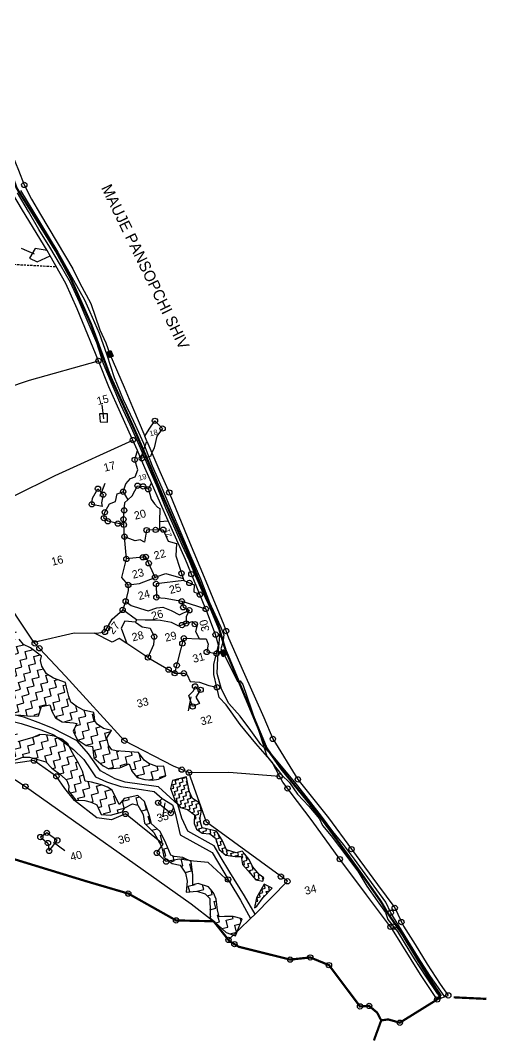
# Model space of a CAD drawing. Header units: metres. Extents: x 317086 to 320014, y 1873013 to 1876547.
# Drawn here: x 318939 to 320014, y 1873013 to 1875364 of the extents above; entities that cross this region are included whole.
import ezdxf

# ---------------------------------------------------------------- set-up
doc = ezdxf.new("R2010")
doc.units = ezdxf.units.M
for name, pattern in [('DASHDOT', [1, 0.5, -0.25, 0, -0.25]), ('DASHED', [0.75, 0.5, -0.25]), ('DIVIDE', [1.25, 0.5, -0.25, 0, -0.25, 0, -0.25])]:
    doc.linetypes.add(name, pattern=pattern)
for name, color, linetype in [('LINE_FOOTPATH', 1, 'DASHED'), ('LINE_WATER', 4, 'Continuous'), ('OFF', 1, 'Continuous'), ('POLY_HATCH', 12, 'Continuous'), ('POLY_PARCEL', 6, 'Continuous'), ('POLY_WATER', 4, 'Continuous'), ('SYM_ARROW', 1, 'Continuous'), ('SYM_STONE', 1, 'Continuous'), ('TEXT_MAPOUT', 7, 'Continuous'), ('TEXT_PARCEL', 7, 'Continuous'), ('V_BOUND_LINE', 7, 'Continuous'), ('V_BOUND_STREAM_LINE', 7, 'DASHDOT'), ('V_DIVIDE_LINE', 7, 'DIVIDE')]:
    doc.layers.add(name, color=color, linetype=linetype)
doc.styles.add('TEXT_MAP', font='')
doc.styles.get('TEXT_MAP').set_extended_font_data('Kruti Dev 050')
doc.dimstyles.get("Standard").update_dxf_attribs({"dimtxt": 0.18, "dimasz": 0.18, "dimexe": 0.18, "dimexo": 0.0625, "dimgap": 0.09, "dimtad": 0, "dimtih": 1, "dimtoh": 1, "dimdec": 4, "dimzin": 0, "dimdsep": 46, "dimtxsty": 'Standard', "dimcen": 0.09, "dimadec": 0, "dimazin": 0, "dimtfac": 1, "dimtdec": 4, "dimtofl": 0, "dimtmove": 0, "dimatfit": 3, "dimfxl": 1, "dimtolj": 1, "dimtzin": 0, "dimarcsym": 0})
pattern_1 = [(14.5476, (317544.442, 1872018.757), (11.645585, 19.80788), [16.24764, -16.24764]), (104.5476, (317560.169, 1872022.838), (-19.80788, 11.645585), [16.24764, -16.24764])]

# ---------------------------------------------------------------- blocks, each defined once
blk = doc.blocks.new('STONE')
blk.add_circle((0, 0), 0.851)
blk = doc.blocks.new('STONESQUAREFILLED')
blk.add_hatch(color=256).paths.add_polyline_path([(0.7, -0.48), (0.7, 0.48), (-0.7, 0.48), (-0.7, -0.48)])
blk.add_lwpolyline([(-0.7, 0.48), (0.7, 0.48), (0.7, -0.48), (-0.7, -0.48)], close=True)
blk = doc.blocks.new('TEXTARROW')
blk.add_leader([(0.04, -0.01), (8.68, -0.01)], dimstyle='Standard', override={"dimtxt": 2.5, "dimasz": 2.5, "dimexe": 1.25, "dimexo": 0.625, "dimgap": 0.625, "dimtad": 1, "dimtih": 0, "dimtoh": 0, "dimzin": 8, "dimcen": 2.5, "dimtofl": 1})

msp = doc.modelspace()

# ---------------------------------------------------------------- hatches: boundary and pattern name
at = {"layer": 'POLY_HATCH'}
h = msp.add_hatch(dxfattribs=at)
h.set_pattern_fill('ZIGZAG', color=256, scale=5.117367, angle=14.5476, style=0)
h.set_pattern_definition(pattern_1)
h.paths.add_polyline_path([(318887.6, 1874017.7), (318887.1, 1874036.5), (318875.9, 1874049.9), (318860.7, 1874051.9), (318842.8, 1874071.3), (318837.7, 1874084.6), (318838.5, 1874101.1), (318838.8, 1874109.8), (318817.6, 1874115.4), (318805.3, 1874136.3), (318797.7, 1874152.3), (318796.2, 1874164.8), (318799.7, 1874177.7), (318805.1, 1874190.3), (318785.8, 1874188), (318773.2, 1874166.7), (318759.3, 1874151), (318719, 1874101.1), (318735.3, 1874081.3), (318748.5, 1874073.6), (318769.9, 1874070.5), (318778.2, 1874065), (318781, 1874037.4), (318799.4, 1874016.4), (318824.2, 1874013.4), (318824.7, 1873988.1), (318829.7, 1873968.8), (318835.5, 1873960), (318845.4, 1873951.5), (318839, 1873923.2), (318835.9, 1873905.2), (318835.3, 1873884.5), (318845.7, 1873870.9), (318856.5, 1873859.1), (318874.1, 1873850.8), (318871, 1873826.4), (318875.2, 1873806.9), (318882.6, 1873788.3), (318902.9, 1873776.3), (318933.2, 1873765.3), (318962.3, 1873762.6), (318981, 1873763.1), (318987.5, 1873784.6), (319007, 1873788.8), (319011.8, 1873773.7), (319020, 1873758.7), (319035.4, 1873748.9), (319061.6, 1873747.2), (319068.9, 1873745.6), (319060.6, 1873728), (319069.4, 1873708.4), (319090.7, 1873694.6), (319105, 1873692.3), (319108.3, 1873666.6), (319129.4, 1873648), (319142.4, 1873641.1), (319167.9, 1873643), (319189.4, 1873652.9), (319195.6, 1873635.6), (319208, 1873620.8), (319225.4, 1873616.8), (319242.2, 1873615.1), (319257.1, 1873617.2), (319273.9, 1873625.1), (319269.3, 1873647.1), (319253.1, 1873646.4), (319234.9, 1873653.6), (319223.6, 1873661), (319211.3, 1873678.4), (319179.9, 1873680.6), (319159.7, 1873682.2), (319149.6, 1873684.7), (319141.6, 1873695.5), (319138, 1873712.6), (319149, 1873729.4), (319130.7, 1873734.1), (319116.1, 1873744), (319110.8, 1873751.2), (319109.3, 1873760.3), (319108.2, 1873771.1), (319084.5, 1873776.2), (319067.5, 1873785.5), (319054.9, 1873794.2), (319050.6, 1873807.7), (319046.6, 1873823), (319044.9, 1873829.4), (319043, 1873839.6), (319015.5, 1873849.7), (318999.1, 1873860), (318988.5, 1873877.8), (318985.1, 1873890.7), (318987.7, 1873900.8), (318962.1, 1873919.9), (318946.5, 1873927), (318936.3, 1873939.8), (318930.7, 1873954.7), (318926.5, 1873977.6), (318912.8, 1873980.5), (318896.5, 1873993.4), (318889.8, 1874006.3)])
h = msp.add_hatch(dxfattribs=at)
h.set_pattern_fill('ZIGZAG', color=256, scale=5.117367, angle=14.5476, style=0)
h.set_pattern_definition(pattern_1)
h.paths.add_polyline_path([(319292.9, 1873439.5), (319285.7, 1873442), (319274.2, 1873469.6), (319260.6, 1873496.7), (319240.7, 1873514.5), (319235.3, 1873535), (319225.1, 1873565.5), (319209.3, 1873580), (319178.3, 1873573), (319166.6, 1873559.1), (319150.4, 1873592), (319139.8, 1873599.1), (319125.4, 1873604.1), (319111.2, 1873608.1), (319103, 1873610.3), (319088.1, 1873613), (319082.2, 1873635.6), (319073.3, 1873652.9), (319059.3, 1873677.7), (319048.3, 1873698.9), (319034.6, 1873709.6), (319017.6, 1873716.1), (318997, 1873719.5), (318983.6, 1873720.4), (318968, 1873713.1), (318933.4, 1873703), (318934.4, 1873720), (318913.4, 1873737.5), (318895.9, 1873746.1), (318872.8, 1873742.3), (318854.9, 1873731.1), (318843.5, 1873716.1), (318839.7, 1873705.2), (318828.6, 1873688.9), (318843.1, 1873679.6), (318858.3, 1873680.2), (318878.8, 1873676.8), (318889.2, 1873670.7), (318898.8, 1873650.3), (318920.6, 1873659.2), (318944.7, 1873667.7), (318959.8, 1873668.3), (318997.6, 1873657.4), (319011.4, 1873642.3), (319031.8, 1873626.9), (319046.1, 1873614.2), (319050.3, 1873602.1), (319050.1, 1873590.1), (319066.5, 1873569.2), (319087.5, 1873568.1), (319101.7, 1873564.1), (319115.4, 1873557.8), (319125.3, 1873536.3), (319146.7, 1873534.2), (319174.1, 1873542.4), (319179.4, 1873551.5), (319196.8, 1873560.3), (319209.6, 1873557.1), (319221.6, 1873536.2), (319224.6, 1873516.2), (319246.6, 1873494.6), (319263.9, 1873461.9), (319267.1, 1873449.6), (319269, 1873438), (319288.1, 1873423.3), (319306.6, 1873419.4), (319319.1, 1873400.8), (319322.9, 1873382.1), (319320.5, 1873357.4), (319345.5, 1873359.1), (319364.6, 1873353.1), (319374.9, 1873342.7), (319375.5, 1873311.1), (319375.6, 1873298), (319412.9, 1873264), (319434.5, 1873256.5), (319449.6, 1873295.4), (319428.5, 1873300.8), (319408.7, 1873301.1), (319396.9, 1873300.3), (319392.6, 1873316.7), (319389.6, 1873341), (319383.6, 1873355.9), (319372.4, 1873369.4), (319348.4, 1873377.4), (319336.1, 1873374.2), (319335.9, 1873396), (319332.1, 1873427.8), (319313.2, 1873437.1)])
h = msp.add_hatch(dxfattribs=at)
h.set_pattern_fill('ZIGZAG', color=256, scale=2.558683, angle=14.5476, style=0)
h.set_pattern_definition([(14.54758, (317544.442, 1872018.757), (5.822793, 9.903938), [8.12382, -8.12382]), (104.54758, (317552.306, 1872020.798), (-9.903938, 5.822793), [8.12382, -8.12382])])
h.paths.add_polyline_path([(319518.6, 1873366.6), (319500.4, 1873375.2), (319482.2, 1873344.2), (319477.7, 1873320.7), (319483.6, 1873324.6), (319497.9, 1873345.2)])
h.paths.add_polyline_path([(319446.9, 1873439.6), (319450.1, 1873420.7), (319463.3, 1873406.1), (319480.7, 1873385.7), (319497, 1873382.2), (319499.2, 1873390.4), (319488.7, 1873398), (319473.8, 1873415.6), (319465, 1873433), (319456, 1873444.4), (319449.9, 1873451.4), (319435.4, 1873447.7), (319413.8, 1873454.9), (319404.1, 1873475.6), (319399.6, 1873483), (319390.6, 1873497.8), (319357.7, 1873505.6), (319353.5, 1873518.3), (319353.2, 1873529.3), (319356.7, 1873549.1), (319349.5, 1873563.6), (319334.9, 1873573.1), (319328.5, 1873587.8), (319326.6, 1873595), (319322.6, 1873613.7), (319321.1, 1873622.8), (319288.9, 1873614.4), (319284.3, 1873596.1), (319295.2, 1873567.1), (319307.6, 1873552.3), (319323.4, 1873547.8), (319339.6, 1873534.9), (319338.8, 1873514.9), (319344.8, 1873501.9), (319357.3, 1873493.1), (319374.9, 1873491.7), (319387.9, 1873481.3), (319396.4, 1873455.2), (319411.8, 1873442.1), (319433.2, 1873439.5)])

# ---------------------------------------------------------------- linework, layer by layer
at = {"layer": 'LINE_FOOTPATH', "ltscale": 10}
msp.add_line((318812.1, 1874808.6), (319021.8, 1874797.4), dxfattribs=at)
at = {"layer": 'LINE_WATER'}
for points in [[(319915.8, 1873116.4), (319882.7, 1873163.2), (319855.5, 1873205.7), (319791.5, 1873309.9), (319779.9, 1873334), (319732.3, 1873399.7), (319707.7, 1873433.4), (319682.8, 1873467), (319658.5, 1873496.9), (319632.5, 1873531.9), (319577.3, 1873602.3), (319520.9, 1873670.3), (319492.8, 1873697.4), (319469.6, 1873729.7), (319444.9, 1873762.6), (319418.5, 1873791.3), (319402.1, 1873824.6), (319391.8, 1873860.3), (319393.6, 1873896.6), (319398.6, 1873955.9), (319371.8, 1874019.9), (319357.5, 1874050.6), (319342.8, 1874084.1), (319328.1, 1874120.3), (319311.5, 1874156.1), (319295, 1874192.6), (319274, 1874240.9), (319254.8, 1874289), (319234, 1874336.6), (319213, 1874385), (319191.4, 1874432.8), (319170.2, 1874479.3), (319150, 1874526.1), (319130, 1874573.2), (319114.9, 1874622), (319074.8, 1874715.7), (319054.7, 1874760.4), (319031.1, 1874801), (319006.8, 1874841.8), (318981.5, 1874882.6), (318957.5, 1874924.6), (318932.8, 1874967)], [(318939, 1874972.8), (318965.8, 1874929.5), (319024.9, 1874830.3), (319086.7, 1874721.2), (319098.8, 1874693.4), (319120.2, 1874643.8), (319137.9, 1874594.3), (319154.9, 1874542.4), (319175.8, 1874491.6), (319199.1, 1874441.4), (319222.1, 1874390.5), (319242.6, 1874338.9), (319265, 1874287.8), (319286.1, 1874236.3), (319308.7, 1874184.5), (319330.6, 1874131.2), (319353.9, 1874078.2), (319374.6, 1874024.1), (319399.5, 1873968.8)], [(319399.5, 1873968.8), (319407.3, 1873949.7), (319405.4, 1873932.3), (319400.6, 1873917), (319411.8, 1873896.8), (319438.7, 1873842.2), (319444.7, 1873843.4), (319451.1, 1873834.9), (319490.5, 1873721.1), (319506.2, 1873670.5), (319541.1, 1873626.6), (319558.2, 1873609.3), (319577.1, 1873582.6), (319603.3, 1873554.9), (319627.7, 1873526.1), (319634.2, 1873510.6), (319654, 1873486.9), (319673.9, 1873461.8), (319694.5, 1873434.1), (319715.7, 1873405.2), (319736.5, 1873371.2), (319760.1, 1873337.3), (319779.1, 1873310.2), (319784.7, 1873293.8), (319806.9, 1873266.9), (319824.7, 1873237.4), (319845.1, 1873203.7), (319871.3, 1873163.7), (319898.1, 1873124), (319907.7, 1873113.1)]]:
    msp.add_lwpolyline(points, dxfattribs=at)
at = {"layer": 'OFF'}
msp.add_lwpolyline([(319898.4, 1873110), (319924, 1873119.4)], dxfattribs=at)
at = {"layer": 'POLY_HATCH'}
for points in [[(318933.2, 1873765.3), (318962.3, 1873762.6), (318981, 1873763.1), (318987.5, 1873784.6), (319007, 1873788.8), (319011.8, 1873773.7), (319020, 1873758.7), (319035.4, 1873748.9), (319061.6, 1873747.2), (319068.9, 1873745.6), (319060.6, 1873728), (319069.4, 1873708.4), (319090.7, 1873694.6), (319105, 1873692.3), (319108.3, 1873666.6), (319129.4, 1873648), (319142.4, 1873641.1), (319167.9, 1873643), (319189.4, 1873652.9), (319195.6, 1873635.6), (319208, 1873620.8), (319225.4, 1873616.8), (319242.2, 1873615.1), (319257.1, 1873617.2), (319273.9, 1873625.1), (319269.3, 1873647.1), (319253.1, 1873646.4), (319234.9, 1873653.6), (319223.6, 1873661), (319211.3, 1873678.4), (319179.9, 1873680.6), (319159.7, 1873682.2), (319149.6, 1873684.7), (319141.6, 1873695.5), (319138, 1873712.6), (319149, 1873729.4), (319130.7, 1873734.1), (319116.1, 1873744), (319110.8, 1873751.2), (319109.3, 1873760.3), (319108.2, 1873771.1), (319084.5, 1873776.2), (319067.5, 1873785.5), (319054.9, 1873794.2), (319050.6, 1873807.7), (319046.6, 1873823), (319044.9, 1873829.4), (319043, 1873839.6), (319015.5, 1873849.7), (318999.1, 1873860), (318988.5, 1873877.8), (318985.1, 1873890.7), (318987.7, 1873900.8), (318962.1, 1873919.9), (318946.5, 1873927), (318936.3, 1873939.8)], [(318920.6, 1873659.2), (318944.7, 1873667.7), (318959.8, 1873668.3), (318997.6, 1873657.4), (319011.4, 1873642.3), (319031.8, 1873626.9), (319046.1, 1873614.2), (319050.3, 1873602.1), (319050.1, 1873590.1), (319066.5, 1873569.2), (319087.5, 1873568.1), (319101.7, 1873564.1), (319115.4, 1873557.8), (319125.3, 1873536.3), (319146.7, 1873534.2), (319174.1, 1873542.4), (319179.4, 1873551.5), (319196.8, 1873560.3), (319209.6, 1873557.1), (319221.6, 1873536.2), (319224.6, 1873516.2), (319246.6, 1873494.6), (319263.9, 1873461.9), (319267.1, 1873449.6), (319269, 1873438), (319288.1, 1873423.3), (319306.6, 1873419.4), (319319.1, 1873400.8), (319322.9, 1873382.1), (319320.5, 1873357.4), (319345.5, 1873359.1), (319364.6, 1873353.1), (319374.9, 1873342.7), (319375.5, 1873311.1), (319375.6, 1873298), (319412.9, 1873264), (319434.5, 1873256.5), (319449.6, 1873295.4), (319428.5, 1873300.8), (319408.7, 1873301.1), (319396.9, 1873300.3), (319392.6, 1873316.7), (319389.6, 1873341), (319383.6, 1873355.9), (319372.4, 1873369.4), (319348.4, 1873377.4), (319336.1, 1873374.2), (319335.9, 1873396), (319332.1, 1873427.8), (319313.2, 1873437.1), (319292.9, 1873439.5), (319285.7, 1873442), (319274.2, 1873469.6), (319260.6, 1873496.7), (319240.7, 1873514.5), (319235.3, 1873535), (319225.1, 1873565.5), (319209.3, 1873580), (319178.3, 1873573), (319166.6, 1873559.1), (319150.4, 1873592), (319139.8, 1873599.1), (319125.4, 1873604.1), (319111.2, 1873608.1), (319103, 1873610.3), (319088.1, 1873613), (319082.2, 1873635.6), (319073.3, 1873652.9), (319059.3, 1873677.7), (319048.3, 1873698.9), (319034.6, 1873709.6), (319017.6, 1873716.1), (318997, 1873719.5), (318983.6, 1873720.4), (318968, 1873713.1), (318933.4, 1873703)]]:
    msp.add_lwpolyline(points, dxfattribs=at)
for points in [[(319499.2, 1873390.4), (319488.7, 1873398), (319473.8, 1873415.6), (319465, 1873433), (319456, 1873444.4), (319449.9, 1873451.4), (319435.4, 1873447.7), (319413.8, 1873454.9), (319404.1, 1873475.6), (319399.6, 1873483), (319390.6, 1873497.8), (319357.7, 1873505.6), (319353.5, 1873518.3), (319353.2, 1873529.3), (319356.7, 1873549.1), (319349.5, 1873563.6), (319334.9, 1873573.1), (319328.5, 1873587.8), (319326.6, 1873595), (319322.6, 1873613.7), (319321.1, 1873622.8), (319288.9, 1873614.4), (319284.3, 1873596.1), (319295.2, 1873567.1), (319307.6, 1873552.3), (319323.4, 1873547.8), (319339.6, 1873534.9), (319338.8, 1873514.9), (319344.8, 1873501.9), (319357.3, 1873493.1), (319374.9, 1873491.7), (319387.9, 1873481.3), (319396.4, 1873455.2), (319411.8, 1873442.1), (319433.2, 1873439.5), (319446.9, 1873439.6), (319450.1, 1873420.7), (319463.3, 1873406.1), (319480.7, 1873385.7), (319497, 1873382.2)], [(319500.4, 1873375.2), (319482.2, 1873344.2), (319477.7, 1873320.7), (319483.6, 1873324.6), (319497.9, 1873345.2), (319518.6, 1873366.6)]]:
    msp.add_lwpolyline(points, close=True, dxfattribs=at)
at = {"layer": 'POLY_PARCEL'}
for points in [[(319000.4, 1874834.5), (318973, 1874838.9), (318959.9, 1874817), (318977.9, 1874808.3), (319007.6, 1874822.5)], [(318855.1, 1874500.7), (318960.3, 1874535.6), (319119, 1874580.5)], [(319225.3, 1874406.8), (319235.7, 1874422.9), (319248.8, 1874442.4), (319266.4, 1874424.5), (319252.9, 1874406.6), (319246.7, 1874380.4), (319241.6, 1874368.3)], [(318799.2, 1874202.2), (318923.2, 1874269.1), (319019.1, 1874316.6), (319197.9, 1874398.1)], [(319222.6, 1874373.7), (319230.2, 1874395.2)], [(319230.2, 1874395.2), (319225.3, 1874406.8)], [(319175.7, 1874279.1), (319182.1, 1874296.9), (319192.5, 1874309.3), (319203.1, 1874313.4), (319209.4, 1874329.2), (319202.3, 1874352.6), (319208.3, 1874373.7)], [(319216.1, 1874355.4), (319222.6, 1874373.7)], [(319241.6, 1874368.3), (319238.2, 1874360.2)], [(319229.2, 1874358.3), (319216.1, 1874355.4)], [(319238.2, 1874360.2), (319229.2, 1874358.3)], [(319233.6, 1874284.6), (319240.7, 1874299.3)], [(319177.1, 1874202.5), (319140.3, 1874211), (319131.2, 1874218.3), (319133.5, 1874231.9), (319144, 1874251.4), (319157.7, 1874256.3), (319162.1, 1874274.2), (319175.7, 1874279.1)], [(319175.7, 1874279.1), (319186.2, 1874260.6)], [(319186.2, 1874260.6), (319196, 1874269.4), (319208.8, 1874292.9), (319223.3, 1874291.2), (319233.6, 1874284.6)], [(319233.6, 1874284.6), (319239.8, 1874261.9), (319247.4, 1874251.2), (319255, 1874243.2), (319259.8, 1874240.4), (319259, 1874210.6)], [(319177.1, 1874202.5), (319176.3, 1874215.6), (319179.3, 1874254.4), (319186.2, 1874260.6)], [(318970.3, 1873932.7), (318887, 1874056.1), (318799.2, 1874202.2)], [(319178.8, 1874175.4), (319177.1, 1874202.5)], [(319259, 1874210.6), (319279.3, 1874212.3)], [(319259, 1874210.6), (319259.1, 1874191.5)], [(319259.1, 1874191.5), (319229.5, 1874190.6), (319224.7, 1874162.7), (319214.6, 1874168.6), (319203.3, 1874166), (319178.8, 1874175.4)], [(319259.1, 1874191.5), (319268, 1874191.7), (319279.3, 1874165.2), (319298.6, 1874159.9), (319297.1, 1874131.1), (319313.6, 1874079.5)], [(319183.1, 1874124.4), (319178.8, 1874175.4)], [(319187.4, 1874064.5), (319172.6, 1874081.6), (319183.1, 1874124.4)], [(319249.1, 1874081.9), (319227.8, 1874128.9), (319183.1, 1874124.4)], [(319249.1, 1874081.9), (319251.4, 1874082.8), (319274.2, 1874090.5), (319313.6, 1874079.5)], [(319181.4, 1874026.6), (319188.3, 1874051.7), (319187.4, 1874064.5)], [(319187.4, 1874064.5), (319213, 1874067.9), (319249.1, 1874081.9)], [(319315.3, 1874074.4), (319251.3, 1874066.7), (319252.2, 1874035.7), (319272.2, 1874034.2), (319310.4, 1874026.8)], [(319313.6, 1874079.5), (319315.3, 1874074.4)], [(319315.3, 1874074.4), (319338.7, 1874064.4), (319338.2, 1874048.5), (319352.1, 1874042.3)], [(319174.5, 1874007), (319181.4, 1874026.6)], [(319181.4, 1874026.6), (319194.4, 1874017), (319215.2, 1874009.9), (319233.1, 1874005), (319253.5, 1874011.7), (319266.8, 1874013.4), (319285.8, 1874005.5), (319305.6, 1873995.5), (319327.9, 1874006.2)], [(319310.4, 1874026.8), (319365.6, 1874009.3)], [(319310.4, 1874026.8), (319313.9, 1874013.1), (319327.9, 1874006.2)], [(319109.8, 1873953.6), (319115.2, 1873953.6), (319133.7, 1873956.3), (319150.2, 1873985.6), (319174.5, 1874007)], [(319206.5, 1873984.1), (319174.5, 1874007)], [(319327.9, 1874006.2), (319320.5, 1873990.9), (319320.6, 1873975.8)], [(319203.7, 1873979), (319179.3, 1873980.9), (319171.2, 1873965.2)], [(319206.5, 1873984.1), (319203.7, 1873979)], [(319203.7, 1873979), (319219.4, 1873967.9), (319237.5, 1873964.7), (319247.1, 1873945.4), (319245.2, 1873926.8), (319232.8, 1873897.4)], [(319320.6, 1873975.8), (319304, 1873969.2), (319287, 1873978.2), (319261.2, 1873982.2), (319247.5, 1873983.3), (319225.9, 1873983.5), (319206.5, 1873984.1)], [(319351, 1873940.6), (319342.8, 1873956.5), (319345.9, 1873969.3), (319334.8, 1873979.8), (319320.6, 1873975.8)], [(318970.3, 1873932.7), (319063.2, 1873954.1), (319109.8, 1873953.6)], [(319184.4, 1873930), (319166.8, 1873940.8), (319150, 1873933), (319109.8, 1873953.6)], [(319171.2, 1873965.2), (319184.4, 1873930)], [(319327.1, 1873632.4), (319291.4, 1873647.1), (319178.5, 1873705.8), (319043.3, 1873854.6), (318972.2, 1873929.9), (318970.3, 1873932.7)], [(319232.8, 1873897.4), (319184.4, 1873930)], [(319294.3, 1873861.2), (319315.2, 1873941.8), (319351, 1873940.6)], [(319351, 1873940.6), (319366.6, 1873940.3), (319371.5, 1873928.1), (319367.9, 1873910.3), (319390.4, 1873906.4)], [(319232.8, 1873897.4), (319294.3, 1873861.2)], [(319294.3, 1873861.2), (319315.4, 1873861.1), (319323, 1873857.6), (319330.1, 1873842.5), (319351.4, 1873840.5), (319373.1, 1873833), (319391.4, 1873828.8)], [(319253.2, 1873447.5), (319267.9, 1873467.4), (319181, 1873537.1), (319149, 1873523.7), (319114.8, 1873528.5), (319063.9, 1873568), (319041.7, 1873596), (319022, 1873623.8), (318970.4, 1873659.9), (318896.6, 1873649.6), (318877.8, 1873661.6), (318863.5, 1873657.4)], [(318863.5, 1873657.4), (318950.6, 1873600.4), (319331.8, 1873330), (319383.9, 1873290.1)], [(319327.1, 1873632.4), (319418.8, 1873633.2), (319535.6, 1873624)], [(319479.6, 1873306.7), (319553.6, 1873382.1), (319367.3, 1873518), (319327.1, 1873632.4)], [(319265.6, 1873572.4), (319256.1, 1873562.9), (319285.4, 1873539.1), (319291.5, 1873551.2)], [(319421.3, 1873379.3), (319371.2, 1873425.7), (319337.7, 1873428.3), (319305.1, 1873433), (319274.7, 1873427.4), (319253.2, 1873447.5)], [(319418, 1873247.2), (319468.8, 1873296.3)], [(319468.8, 1873296.3), (319479.6, 1873306.7)]]:
    msp.add_lwpolyline(points, dxfattribs=at)
for points in [[(319139.4, 1874458.2), (319121.2, 1874458.1), (319123, 1874439.9), (319139.3, 1874439.5)], [(319103.6, 1874250), (319105.1, 1874264), (319117.6, 1874286), (319129.5, 1874272.3), (319126.1, 1874253.2), (319127.5, 1874245.2)], [(319341.1, 1873830.9), (319353.9, 1873823), (319343, 1873806.3), (319351.4, 1873791.4), (319335.6, 1873784.6), (319326.7, 1873810.1), (319337.9, 1873820.6)], [(319005.2, 1873452.1), (319024.1, 1873476.3), (318999.9, 1873493.6), (318985, 1873484), (319002.4, 1873470.3)]]:
    msp.add_lwpolyline(points, close=True, dxfattribs=at)
at = {"layer": 'POLY_WATER'}
for points in [[(318835.6, 1875408.2), (318834.2, 1875376.8), (318842, 1875331.8), (318850.4, 1875285.8), (318858.9, 1875239.5), (318865.4, 1875191.6), (318865.8, 1875175.2), (318881, 1875146.2), (318896.2, 1875104), (318909.1, 1875084.2), (318921.1, 1875052.9), (318934.8, 1875019.2), (318948.1, 1874985.4), (318964.4, 1874952.4), (318985.4, 1874917.7), (319059.7, 1874792.6), (319074.9, 1874761), (319101.3, 1874712.3), (319121.7, 1874651.6), (319135.8, 1874621.5), (319145.3, 1874595.8), (319178, 1874520), (319197, 1874473.9), (319225.3, 1874406.8)], [(319000.4, 1874834.5), (318944.3, 1874927.5), (318919.3, 1874968.6), (318903.3, 1875008.7)], [(319007.6, 1874822.5), (319000.4, 1874834.5)], [(319119, 1874580.5), (319070.1, 1874699.9), (319043.8, 1874758.5), (319007.6, 1874822.5)], [(319197.9, 1874398.1), (319196.7, 1874400.9), (319142.9, 1874520.8), (319119, 1874580.5)], [(319208.3, 1874373.7), (319197.9, 1874398.1)], [(319230.2, 1874395.2), (319241.6, 1874368.3)], [(319216.1, 1874355.4), (319208.3, 1874373.7)], [(319241.6, 1874368.3), (319259.7, 1874325.7), (319281.8, 1874277.3), (319324.6, 1874171.8), (319366, 1874073.2), (319407.6, 1873972.6), (319417.8, 1873942.9), (319451.8, 1873866.3), (319499.2, 1873759.5), (319520.2, 1873709.8), (319577.7, 1873616.8), (319648.2, 1873528.3), (319701.1, 1873456.2), (319760.9, 1873374.8), (319800.6, 1873320.8), (319820.7, 1873278.5), (319847.4, 1873236.6), (319875.3, 1873191.5), (319905.3, 1873145.1), (319924, 1873119.4)], [(319240.7, 1874299.3), (319225.2, 1874334), (319216.1, 1874355.4)], [(319279.3, 1874212.3), (319261.6, 1874252.2), (319240.7, 1874299.3)], [(319352.1, 1874042.3), (319318.8, 1874122.9), (319279.3, 1874212.3)], [(319365.6, 1874009.3), (319364.3, 1874012.8), (319352.1, 1874042.3)], [(319390.4, 1873906.4), (319395.2, 1873926.1), (319388.5, 1873950.2), (319365.6, 1874009.3)], [(319391.4, 1873828.8), (319384.7, 1873858.4), (319384.2, 1873881), (319390.4, 1873906.4)], [(319535.6, 1873624), (319518.2, 1873656.4), (319481.2, 1873699.7), (319445.3, 1873743.4), (319412.6, 1873788.7), (319396.7, 1873805.5), (319391.4, 1873828.8)], [(318878.5, 1873757.3), (318914.1, 1873752), (318940.6, 1873745.3), (318985.8, 1873731), (319016, 1873719.2), (319035.8, 1873705.1), (319061.5, 1873685.2), (319084.9, 1873662.8), (319101.2, 1873638.4), (319112.1, 1873622.4), (319137.6, 1873611.2), (319170, 1873600.6), (319207.5, 1873595.3), (319246.9, 1873588.7), (319265.6, 1873572.4)], [(319479.6, 1873306.7), (319454.9, 1873348.9), (319421.3, 1873403.2), (319398.7, 1873440.2), (319385.4, 1873464), (319324.7, 1873497.2), (319310.9, 1873527.2), (319301.5, 1873559.2), (319256.7, 1873599.8), (319180.1, 1873610.3), (319157, 1873618.2), (319123.2, 1873636.8), (319095.8, 1873675.4), (319069.6, 1873705.2), (319012.8, 1873735), (318979.8, 1873747.5), (318946.7, 1873760.1), (318911, 1873768.3)], [(319898.4, 1873110), (319859.9, 1873167.2), (319795.5, 1873271), (319736, 1873351.2), (319674.2, 1873433.1), (319610.7, 1873521.6), (319543.2, 1873610), (319535.6, 1873624)], [(319265.6, 1873572.4), (319289.4, 1873558.5), (319291.5, 1873551.2)], [(319291.5, 1873551.2), (319295.2, 1873538.9), (319307, 1873488.9), (319380.8, 1873448.7), (319417.1, 1873386.3), (319421.3, 1873379.3)], [(319421.3, 1873379.3), (319446, 1873338.7), (319468.8, 1873296.3)]]:
    msp.add_lwpolyline(points, dxfattribs=at)
at = {"layer": 'V_BOUND_LINE', "const_width": 5.12}
for points in [[(318662.3, 1873509.5), (318693.6, 1873503.8), (319090.9, 1873382.2), (319187.4, 1873353.9), (319297.4, 1873292.1), (319383.9, 1873290.1)], [(319383.9, 1873290.1), (319418, 1873247.2)], [(319418, 1873247.2), (319420.2, 1873244.4), (319441.9, 1873231.3), (319560, 1873201.9), (319606.4, 1873206.8), (319649.3, 1873189.1), (319720.7, 1873094.1), (319741.8, 1873095.2), (319760.1, 1873079.9), (319769.6, 1873061.9), (319785.5, 1873064.2), (319812.4, 1873056.6), (319898.4, 1873110)]]:
    msp.add_lwpolyline(points, dxfattribs=at)
at = {"layer": 'V_BOUND_STREAM_LINE', "ltscale": 10, "const_width": 5.12}
for points in [[(319222.6, 1874373.7), (319201.6, 1874422.2), (319144.4, 1874548.8), (319102.1, 1874664.2), (319055.7, 1874768.6), (319022.3, 1874830.4), (318970, 1874915), (318930.6, 1874978), (318890.2, 1875088.7), (318861, 1875152.5), (318836.5, 1875201.7), (318837.3, 1875260.7), (318826.8, 1875320.8), (318812.4, 1875392.2), (318835.6, 1875408.2)], [(319229.2, 1874358.3), (319226.9, 1874363.8), (319222.6, 1874373.7)], [(319898.4, 1873110), (319906.1, 1873120.2), (319875, 1873166.9), (319848.3, 1873210), (319819.6, 1873257.7), (319787.1, 1873305), (319768.1, 1873336.8), (319726.4, 1873396.2), (319657.3, 1873491.8), (319628.9, 1873530.7), (319588.9, 1873580.2), (319539.3, 1873641.2), (319505.5, 1873689.4), (319411.2, 1873915.2), (319389.5, 1873987), (319358, 1874055.9), (319323.6, 1874139.7), (319269.6, 1874262.5), (319229.2, 1874358.3)]]:
    msp.add_lwpolyline(points, dxfattribs=at)
at = {"layer": 'V_DIVIDE_LINE', "ltscale": 10, "const_width": 5.12}
for points in [[(319936.5, 1873115), (320011.8, 1873111.4)], [(319769.6, 1873061.9), (319752.7, 1873015.7)]]:
    msp.add_lwpolyline(points, dxfattribs=at)

# ---------------------------------------------------------------- block references
at = {"layer": 'SYM_ARROW'}
for p, xscale, yscale, zscale, rotation in [((318940.9, 1874839.9), 3.744623489652893, 3.744623489652893, 3.744623489652893, 336.3281078561995), ((319126.8, 1874478.9), 3.744623489652894, 3.744623489652894, 3.744623489652894, 276.1580821272884), ((319133.5, 1874298.3), 3.744623489652893, 3.744623489652893, 3.744623489652893, 248.9341621272963), ((319326.3, 1873774.5), 3.744623489652894, 3.744623489652894, 3.744623489652894, 79.97605531311272), ((319266.9, 1873530.6), 3.744623489652894, 3.744623489652894, 3.744623489652894, 79.97605531311272), ((319041.4, 1873452.4), 3.744623489652893, 3.744623489652893, 3.744623489652893, 144.6198944374805)]:
    msp.add_blockref('TEXTARROW', p, dxfattribs=dict(at, xscale=xscale, yscale=yscale, zscale=zscale, rotation=rotation))
at = {"layer": 'SYM_STONE'}
for name, p, xscale, yscale, zscale, rotation in [('STONE', (318948.1, 1874985.4), 7.164313771072015, 7.164313771072015, 7.164313771072015, 14.5475802710215), ('STONESQUAREFILLED', (319145.3, 1874595.8), 10.23473395867431, 10.23473395867431, 10.23473395867431, 293.3233138133511), ('STONE', (319119, 1874580.5), 7.164313771072015, 7.164313771072015, 7.164313771072015, 14.5475802710215), ('STONE', (319248.8, 1874442.4), 7.164313771072015, 7.164313771072015, 7.164313771072015, 14.5475802710215), ('STONE', (319266.4, 1874424.5), 7.164313771072015, 7.164313771072015, 7.164313771072015, 14.5475802710215), ('STONE', (319197.9, 1874398.1), 7.164313771072015, 7.164313771072015, 7.164313771072015, 14.5475802710215), ('STONE', (319202.3, 1874352.6), 7.164313771072015, 7.164313771072015, 7.164313771072015, 14.5475802710215), ('STONE', (319218.7, 1874356), 7.164313771072015, 7.164313771072015, 7.164313771072015, 14.5475802710215), ('STONE', (319208.8, 1874292.9), 7.164313771072015, 7.164313771072015, 7.164313771072015, 14.5475802710215), ('STONE', (319221.4, 1874291.4), 7.164313771072015, 7.164313771072015, 7.164313771072015, 14.5475802710215), ('STONE', (319117.6, 1874286), 7.164313771072015, 7.164313771072015, 7.164313771072015, 14.5475802710215), ('STONE', (319129.5, 1874272.3), 7.164313771072015, 7.164313771072015, 7.164313771072015, 14.5475802710215), ('STONE', (319175.7, 1874279.1), 7.164313771072015, 7.164313771072015, 7.164313771072015, 14.5475802710215), ('STONE', (319233.6, 1874284.6), 7.164313771072015, 7.164313771072015, 7.164313771072015, 14.5475802710215), ('STONE', (319281.8, 1874277.3), 7.164313771072015, 7.164313771072015, 7.164313771072015, 14.5475802710215), ('STONE', (319103.6, 1874250), 7.164313771072015, 7.164313771072015, 7.164313771072015, 14.5475802710215), ('STONE', (319131.2, 1874218.3), 7.164313771072015, 7.164313771072015, 7.164313771072015, 14.5475802710215), ('STONE', (319133.5, 1874231.9), 7.164313771072015, 7.164313771072015, 7.164313771072015, 14.5475802710215), ('STONE', (319177.9, 1874236), 7.164313771072015, 7.164313771072015, 7.164313771072015, 14.5475802710215), ('STONE', (319140.3, 1874211), 7.164313771072015, 7.164313771072015, 7.164313771072015, 14.5475802710215), ('STONE', (319163.3, 1874205.7), 7.164313771072015, 7.164313771072015, 7.164313771072015, 14.5475802710215), ('STONE', (319176.3, 1874215.6), 7.164313771072015, 7.164313771072015, 7.164313771072015, 14.5475802710215), ('STONE', (319177.1, 1874202.8), 7.164313771072015, 7.164313771072015, 7.164313771072015, 14.5475802710215), ('STONE', (319178.8, 1874175.4), 7.164313771072015, 7.164313771072015, 7.164313771072015, 14.5475802710215), ('STONE', (319229.5, 1874190.6), 7.164313771072015, 7.164313771072015, 7.164313771072015, 14.5475802710215), ('STONE', (319250.2, 1874191.2), 7.164313771072015, 7.164313771072015, 7.164313771072015, 14.5475802710215), ('STONE', (319268, 1874191.7), 7.164313771072015, 7.164313771072015, 7.164313771072015, 14.5475802710215), ('STONE', (319183.1, 1874124.4), 7.164313771072015, 7.164313771072015, 7.164313771072015, 14.5475802710215), ('STONE', (319220.9, 1874128.2), 7.164313771072015, 7.164313771072015, 7.164313771072015, 14.5475802710215), ('STONE', (319227.8, 1874128.9), 7.164313771072015, 7.164313771072015, 7.164313771072015, 14.5475802710215), ('STONE', (319234.4, 1874114.4), 7.164313771072015, 7.164313771072015, 7.164313771072015, 14.5475802710215), ('STONE', (319249.1, 1874081.9), 7.164313771072015, 7.164313771072015, 7.164313771072015, 14.5475802710215), ('STONE', (319309.9, 1874091.3), 7.164313771072015, 7.164313771072015, 7.164313771072015, 14.5475802710215), ('STONE', (319332.7, 1874089.2), 7.164313771072015, 7.164313771072015, 7.164313771072015, 14.5475802710215), ('STONE', (319187.4, 1874064.5), 7.164313771072015, 7.164313771072015, 7.164313771072015, 14.5475802710215), ('STONE', (319251.3, 1874066.7), 7.164313771072015, 7.164313771072015, 7.164313771072015, 14.5475802710215), ('STONE', (319328, 1874069), 7.164313771072015, 7.164313771072015, 7.164313771072015, 14.5475802710215), ('STONE', (319252.2, 1874035.7), 7.164313771072015, 7.164313771072015, 7.164313771072015, 14.5475802710215), ('STONE', (319352.1, 1874042.3), 7.164313771072015, 7.164313771072015, 7.164313771072015, 14.5475802710215), ('STONE', (319174.5, 1874007), 7.164313771072015, 7.164313771072015, 7.164313771072015, 14.5475802710215), ('STONE', (319181.4, 1874026.6), 7.164313771072015, 7.164313771072015, 7.164313771072015, 14.5475802710215), ('STONE', (319310.4, 1874026.8), 7.164313771072015, 7.164313771072015, 7.164313771072015, 14.5475802710215), ('STONE', (319313.9, 1874013.1), 7.164313771072015, 7.164313771072015, 7.164313771072015, 14.5475802710215), ('STONE', (319327.9, 1874006.2), 7.164313771072015, 7.164313771072015, 7.164313771072015, 14.5475802710215), ('STONE', (319365.6, 1874009.3), 7.164313771072015, 7.164313771072015, 7.164313771072015, 14.5475802710215), ('STONE', (319138.6, 1873965), 7.164313771072015, 7.164313771072015, 7.164313771072015, 14.5475802710215), ('STONE', (319311.1, 1873972), 7.164313771072015, 7.164313771072015, 7.164313771072015, 14.5475802710215), ('STONE', (319320.6, 1873975.8), 7.164313771072015, 7.164313771072015, 7.164313771072015, 14.5475802710215), ('STONE', (319340.7, 1873974.2), 7.164313771072015, 7.164313771072015, 7.164313771072015, 14.5475802710215), ('STONE', (319133.7, 1873956.3), 7.164313771072015, 7.164313771072015, 7.164313771072015, 14.5475802710215), ('STONE', (319247.1, 1873945.4), 7.164313771072015, 7.164313771072015, 7.164313771072015, 14.5475802710215), ('STONE', (319315.2, 1873941.8), 7.164313771072015, 7.164313771072015, 7.164313771072015, 14.5475802710215), ('STONE', (319388.5, 1873950.2), 7.164313771072015, 7.164313771072015, 7.164313771072015, 14.5475802710215), ('STONE', (319412.6, 1873958.2), 7.164313771072015, 7.164313771072015, 7.164313771072015, 14.5475802710215), ('STONE', (318972.2, 1873929.9), 7.164313771072015, 7.164313771072015, 7.164313771072015, 14.5475802710215), ('STONE', (318982.8, 1873918.7), 7.164313771072015, 7.164313771072015, 7.164313771072015, 14.5475802710215), ('STONE', (319312, 1873929.7), 7.164313771072015, 7.164313771072015, 7.164313771072015, 14.5475802710215), ('STONE', (319232.8, 1873897.4), 7.164313771072015, 7.164313771072015, 7.164313771072015, 14.5475802710215), ('STONE', (319367.9, 1873910.3), 7.164313771072015, 7.164313771072015, 7.164313771072015, 14.5475802710215), ('STONE', (319390.4, 1873906.4), 7.164313771072015, 7.164313771072015, 7.164313771072015, 14.5475802710215), ('STONESQUAREFILLED', (319406, 1873907.3), 10.23473395867431, 10.23473395867431, 10.23473395867431, 297.0642404329527), ('STONE', (319280.4, 1873869.4), 7.164313771072015, 7.164313771072015, 7.164313771072015, 14.5475802710215), ('STONE', (319299, 1873879.3), 7.164313771072015, 7.164313771072015, 7.164313771072015, 14.5475802710215), ('STONE', (319294.3, 1873861.2), 7.164313771072015, 7.164313771072015, 7.164313771072015, 14.5475802710215), ('STONE', (319315.4, 1873861.1), 7.164313771072015, 7.164313771072015, 7.164313771072015, 14.5475802710215), ('STONE', (319341.1, 1873830.9), 7.164313771072015, 7.164313771072015, 7.164313771072015, 14.5475802710215), ('STONE', (319353.9, 1873823), 7.164313771072015, 7.164313771072015, 7.164313771072015, 14.5475802710215), ('STONE', (319391.4, 1873828.8), 7.164313771072015, 7.164313771072015, 7.164313771072015, 14.5475802710215), ('STONE', (319335.6, 1873784.6), 7.164313771072015, 7.164313771072015, 7.164313771072015, 14.5475802710215), ('STONE', (319178.5, 1873705.8), 7.164313771072015, 7.164313771072015, 7.164313771072015, 14.5475802710215), ('STONE', (319520.2, 1873709.8), 7.164313771072015, 7.164313771072015, 7.164313771072015, 14.5475802710215), ('STONE', (318970.4, 1873659.9), 7.164313771072015, 7.164313771072015, 7.164313771072015, 14.5475802710215), ('STONE', (319310.5, 1873639.3), 7.164313771072015, 7.164313771072015, 7.164313771072015, 14.5475802710215), ('STONE', (319327.1, 1873632.4), 7.164313771072015, 7.164313771072015, 7.164313771072015, 14.5475802710215), ('STONE', (319022, 1873623.8), 7.164313771072015, 7.164313771072015, 7.164313771072015, 14.5475802710215), ('STONE', (319535.6, 1873624), 7.164313771072015, 7.164313771072015, 7.164313771072015, 14.5475802710215), ('STONE', (319577.7, 1873616.8), 7.164313771072015, 7.164313771072015, 7.164313771072015, 14.5475802710215), ('STONE', (318950.6, 1873600.4), 7.164313771072015, 7.164313771072015, 7.164313771072015, 14.5475802710215), ('STONE', (319553.9, 1873595.9), 7.164313771072015, 7.164313771072015, 7.164313771072015, 14.5475802710215), ('STONE', (319256.1, 1873562.9), 7.164313771072015, 7.164313771072015, 7.164313771072015, 14.5475802710215), ('STONE', (319181, 1873537.1), 7.164313771072015, 7.164313771072015, 7.164313771072015, 14.5475802710215), ('STONE', (319285.4, 1873539.1), 7.164313771072015, 7.164313771072015, 7.164313771072015, 14.5475802710215), ('STONE', (319367.3, 1873518), 7.164313771072015, 7.164313771072015, 7.164313771072015, 14.5475802710215), ('STONE', (318999.9, 1873493.6), 7.164313771072015, 7.164313771072015, 7.164313771072015, 14.5475802710215), ('STONE', (318985, 1873484), 7.164313771072015, 7.164313771072015, 7.164313771072015, 14.5475802710215), ('STONE', (319002.4, 1873470.3), 7.164313771072015, 7.164313771072015, 7.164313771072015, 14.5475802710215), ('STONE', (319024.1, 1873476.3), 7.164313771072015, 7.164313771072015, 7.164313771072015, 14.5475802710215), ('STONE', (319005.2, 1873452.1), 7.164313771072015, 7.164313771072015, 7.164313771072015, 14.5475802710215), ('STONE', (319253.2, 1873447.5), 7.164313771072015, 7.164313771072015, 7.164313771072015, 14.5475802710215), ('STONE', (319701.1, 1873456.2), 7.164313771072015, 7.164313771072015, 7.164313771072015, 14.5475802710215), ('STONE', (319274.7, 1873427.4), 7.164313771072015, 7.164313771072015, 7.164313771072015, 14.5475802710215), ('STONE', (319674.2, 1873433.1), 7.164313771072015, 7.164313771072015, 7.164313771072015, 14.5475802710215), ('STONE', (319417.1, 1873386.3), 7.164313771072015, 7.164313771072015, 7.164313771072015, 14.5475802710215), ('STONE', (319538.8, 1873392.9), 7.164313771072015, 7.164313771072015, 7.164313771072015, 14.5475802710215), ('STONE', (319553.6, 1873382.1), 7.164313771072015, 7.164313771072015, 7.164313771072015, 14.5475802710215), ('STONE', (319187.4, 1873353.9), 7.164313771072015, 7.164313771072015, 7.164313771072015, 14.5475802710215), ('STONE', (319791.5, 1873309.9), 7.164313771072015, 7.164313771072015, 7.164313771072015, 14.5475802710215), ('STONE', (319800.6, 1873320.8), 7.164313771072015, 7.164313771072015, 7.164313771072015, 14.5475802710215), ('STONE', (319297.4, 1873292.1), 7.164313771072015, 7.164313771072015, 7.164313771072015, 14.5475802710215), ('STONE', (319790.9, 1873277.3), 7.164313771072015, 7.164313771072015, 7.164313771072015, 14.5475802710215), ('STONE', (319797.8, 1873277.9), 7.164313771072015, 7.164313771072015, 7.164313771072015, 14.5475802710215), ('STONE', (319816.1, 1873288.2), 7.164313771072015, 7.164313771072015, 7.164313771072015, 14.5475802710215), ('STONE', (319418, 1873247.2), 7.164313771072015, 7.164313771072015, 7.164313771072015, 14.5475802710215), ('STONE', (319431.6, 1873237.5), 7.164313771072015, 7.164313771072015, 7.164313771072015, 14.5475802710215), ('STONE', (319606.4, 1873206.8), 7.164313771072015, 7.164313771072015, 7.164313771072015, 14.5475802710215), ('STONE', (319560, 1873201.9), 7.164313771072015, 7.164313771072015, 7.164313771072015, 14.5475802710215), ('STONE', (319649.3, 1873189.1), 7.164313771072015, 7.164313771072015, 7.164313771072015, 14.5475802710215), ('STONE', (319924, 1873119.4), 7.164313771072015, 7.164313771072015, 7.164313771072015, 14.5475802710215), ('STONE', (319720.7, 1873094.1), 7.164313771072015, 7.164313771072015, 7.164313771072015, 14.5475802710215), ('STONE', (319741.8, 1873095.2), 7.164313771072015, 7.164313771072015, 7.164313771072015, 14.5475802710215), ('STONE', (319898.4, 1873110), 7.164313771072015, 7.164313771072015, 7.164313771072015, 14.5475802710215), ('STONE', (319812.4, 1873056.6), 7.164313771072015, 7.164313771072015, 7.164313771072015, 14.5475802710215)]:
    msp.add_blockref(name, p, dxfattribs=dict(at, xscale=xscale, yscale=yscale, zscale=zscale, rotation=rotation))

# ---------------------------------------------------------------- texts
at = {"layer": 'TEXT_MAPOUT'}
msp.add_text('MAUJE PANSOPCHI SHIV', height=25.587, rotation=295.8724, dxfattribs=at).set_placement((319124.4, 1874979))
at = {"layer": 'TEXT_PARCEL', "style": 'TEXT_MAP'}
for s, height, rotation, p in [('15', 18.42, 14.5476, (319117.6, 1874478.4)), ('18', 12.28, 14.5476, (319237.9, 1874406.5)), ('17', 18.42, 14.5476, (319133.2, 1874325)), ('19', 12.28, 14.5476, (319212.4, 1874304.4)), ('20', 18.42, 14.5476, (319203.4, 1874214.4)), ('21', 12.28, 111.2664, (319288.1, 1874177.2)), ('16', 18.42, 14.5476, (319013, 1874108.5)), ('22', 18.42, 14.5476, (319249, 1874122.5)), ('23', 18.42, 14.5476, (319198.6, 1874078.6)), ('25', 18.42, 14.5476, (319284.3, 1874043.6)), ('24', 18.42, 14.5476, (319212.4, 1874029.5)), ('26', 18.42, 14.5476, (319243, 1873983.4)), ('27', 18.42, 51.3805, (319152.4, 1873949.1)), ('30', 18.42, 103.4443, (319374.7, 1873959.4)), ('28', 18.42, 14.5476, (319198.2, 1873934.4)), ('29', 18.42, 14.5476, (319274, 1873933.5)), ('31', 18.42, 14.5476, (319338.1, 1873884.9)), ('33', 18.42, 14.5476, (319209.5, 1873781.4)), ('32', 18.42, 14.5476, (319356, 1873740.9)), ('35', 18.42, 14.5476, (319255.6, 1873518.2)), ('36', 18.42, 14.5476, (319166.8, 1873467.5)), ('40', 18.42, 14.5476, (319056.3, 1873428.8)), ('34', 18.42, 14.5476, (319595.8, 1873350.7))]:
    msp.add_text(s, height=height, rotation=rotation, dxfattribs=at).set_placement(p)

doc.saveas('drawing.dxf')
